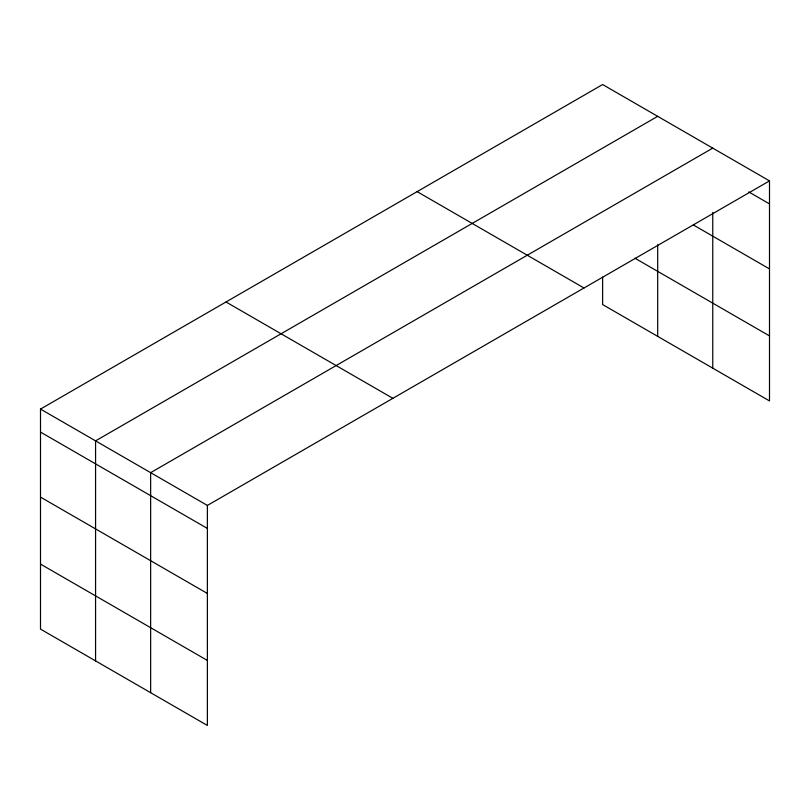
<?xml version="1.0" encoding="UTF-8"?>
<svg xmlns="http://www.w3.org/2000/svg" width="810" height="810" viewBox="0 0 810 810"><rect width="100%" height="100%" fill="white"/><g stroke="black" fill="none" stroke-linecap="round" stroke-linejoin="round"><path stroke-width="1.21" d="M769.5 180.893L602.62 84.544L40.5 409.08L40.5 629.107L207.38 725.456L207.38 505.43L769.5 180.893L769.5 400.92L602.62 304.57L602.62 277.071M712.76 212.402L712.76 368.165M657.69 116.336L95.57 440.873L95.57 660.909M712.76 148.129L150.64 472.665L150.64 692.702M748.764 191.929L769.5 203.897M693.319 224.937L769.5 268.92M635.01 258.258L769.5 335.907M417.12 191.636L584 287.985M226 301.978L392.88 398.328M40.5 409.08L207.38 505.43M40.5 432.084L207.38 528.434M40.5 497.107L207.38 593.457M40.5 564.094L207.38 660.444M657.69 244.812L657.69 336.373"/></g></svg>
